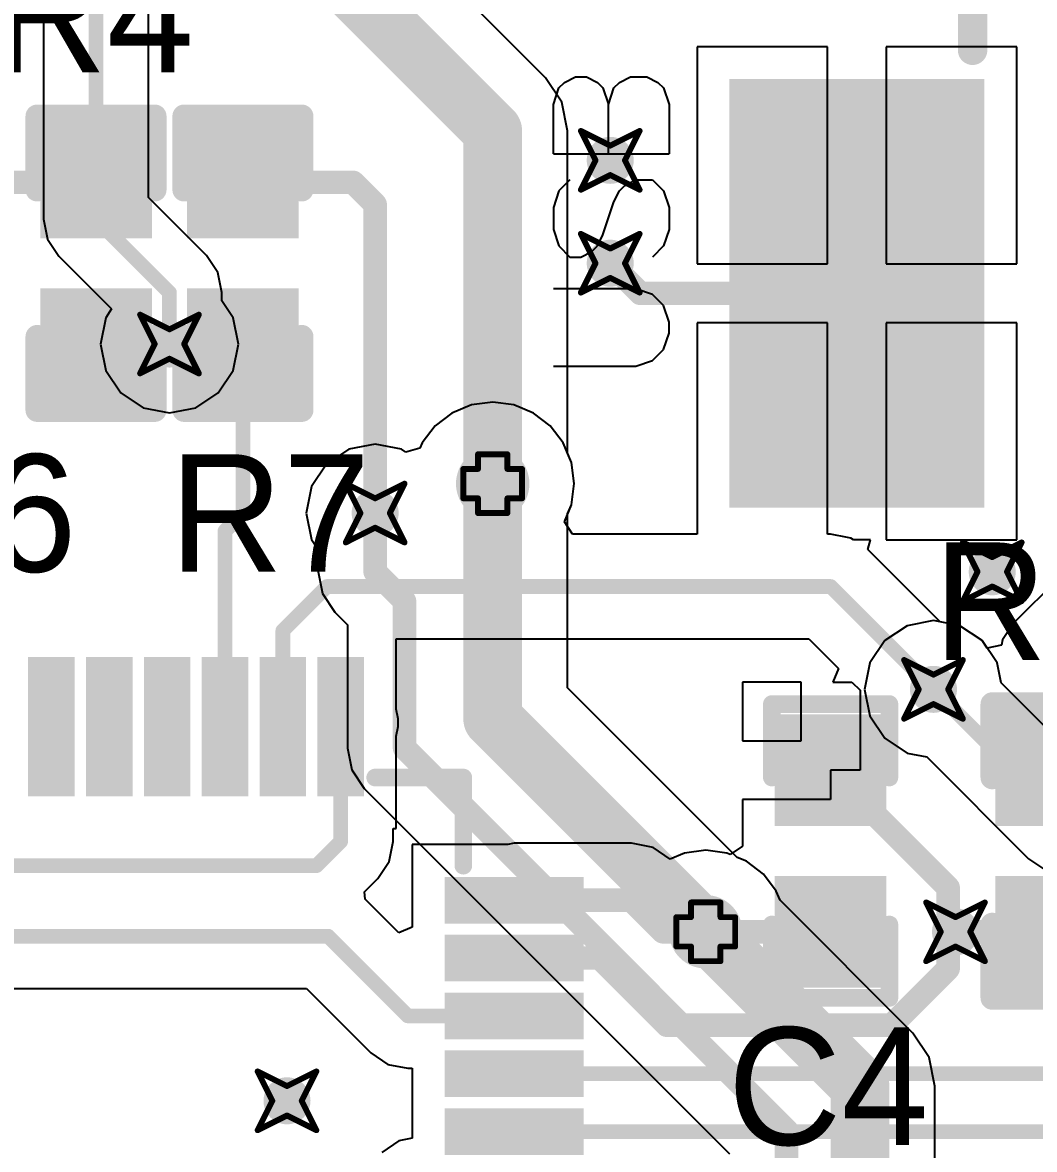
# Model space of a CAD drawing. Header units: millimetres. Extents: x 2.26 to 6.57, y 1.2 to 4.64.
# Drawn here: x 3.8583 to 4.2026, y 3.8766 to 4.26 of the extents above; entities that cross this region are included whole.
import ezdxf

# ---------------------------------------------------------------- set-up
doc = ezdxf.new("R2010")
doc.units = ezdxf.units.MM
doc.header["$MEASUREMENT"] = 0
for name, color, linetype in [('BottomLayer', 5, 'Continuous'), ('DrillDrawing', 1, 'Continuous'), ('MultiLayer', 9, 'Continuous'), ('TopLayer', 1, 'Continuous'), ('TopOverlay', 2, 'Continuous'), ('TopPaste', 8, 'Continuous'), ('TopSolder', 216, 'Continuous'), ('ViaHoleLayer', 16, 'Continuous')]:
    doc.layers.add(name, color=color, linetype=linetype)

# ---------------------------------------------------------------- blocks, each defined once
blk = doc.blocks.new('0603C_66')
at = {"layer": 'TopLayer'}
for points in [[(-0.0125, 0.015), (-0.0425, 0.015), (-0.0125, -0.015), (-0.0425, -0.015)], [(0.0425, 0.015), (0.0125, 0.015), (0.0425, -0.015), (0.0125, -0.015)]]:
    blk.add_solid(points, dxfattribs=at)
at = {"layer": 'TopOverlay', "const_width": 0.006}
for points in [[(-0.05, 0.02), (-0.025, 0.02)], [(-0.05, 0.02), (-0.05, -0.02)], [(0.025, 0.02), (0.05, 0.02)], [(0.05, 0.02), (0.05, -0.02)], [(-0.05, -0.02), (-0.025, -0.02)], [(0.025, -0.02), (0.05, -0.02)]]:
    blk.add_lwpolyline(points, dxfattribs=at)
at = {"layer": 'TopOverlay', "const_width": 0.003}
for points in [[(-0.0515, 0.02, 1), (-0.0485, 0.02, 1)], [(-0.0515, 0.02, 1), (-0.0485, 0.02, 1)], [(-0.0265, 0.02, 1), (-0.0235, 0.02, 1)], [(0.0235, 0.02, 1), (0.0265, 0.02, 1)], [(0.0485, 0.02, 1), (0.0515, 0.02, 1)], [(0.0485, 0.02, 1), (0.0515, 0.02, 1)], [(-0.0515, -0.02, 1), (-0.0485, -0.02, 1)], [(-0.0515, -0.02, 1), (-0.0485, -0.02, 1)], [(-0.0265, -0.02, 1), (-0.0235, -0.02, 1)], [(0.0235, -0.02, 1), (0.0265, -0.02, 1)], [(0.0485, -0.02, 1), (0.0515, -0.02, 1)], [(0.0485, -0.02, 1), (0.0515, -0.02, 1)]]:
    blk.add_lwpolyline(points, format="xyb", close=True, dxfattribs=at)
at = {"layer": 'TopPaste'}
for points in [[(-0.0125, 0.015), (-0.0425, 0.015), (-0.0125, -0.015), (-0.0425, -0.015)], [(0.0425, 0.015), (0.0125, 0.015), (0.0425, -0.015), (0.0125, -0.015)]]:
    blk.add_solid(points, dxfattribs=at)
at = {"layer": 'TopSolder'}
for points in [[(-0.0085, 0.019), (-0.0465, 0.019), (-0.0085, -0.019), (-0.0465, -0.019)], [(0.0465, 0.019), (0.0085, 0.019), (0.0465, -0.019), (0.0085, -0.019)]]:
    blk.add_solid(points, dxfattribs=at)
blk = doc.blocks.new('USB_MINI_B_SMD_90')
at = {"layer": 'TopLayer'}
blk.add_solid([(-0.15168, -0.17913), (-0.15168, -0.04134), (-0.23042, -0.17913), (-0.23042, -0.04134)], dxfattribs=at)
at = {"layer": 'TopOverlay', "const_width": 0.01}
blk.add_lwpolyline([(-0.15168, -0.02756), (-0.15168, 0)], dxfattribs=at)
at = {"layer": 'TopOverlay', "const_width": 0.005}
blk.add_lwpolyline([(-0.15418, -0.02756, 1), (-0.14918, -0.02756, 1)], format="xyb", close=True, dxfattribs=at)
at = {"layer": 'TopPaste'}
blk.add_solid([(-0.15168, -0.17913), (-0.15168, -0.04134), (-0.23042, -0.17913), (-0.23042, -0.04134)], dxfattribs=at)
at = {"layer": 'TopSolder'}
blk.add_solid([(-0.14768, -0.18313), (-0.14768, -0.03734), (-0.23442, -0.18313), (-0.23442, -0.03734)], dxfattribs=at)
blk = doc.blocks.new('0603R_99')
at = {"layer": 'TopLayer'}
for points in [[(-0.0125, 0.015), (-0.0425, 0.015), (-0.0125, -0.015), (-0.0425, -0.015)], [(0.0425, 0.015), (0.0125, 0.015), (0.0425, -0.015), (0.0125, -0.015)]]:
    blk.add_solid(points, dxfattribs=at)
at = {"layer": 'TopOverlay', "const_width": 0.008}
for points in [[(-0.05, 0.02), (-0.025, 0.02)], [(-0.05, 0.02), (-0.05, -0.02)], [(0.025, 0.02), (0.05, 0.02)], [(0.05, 0.02), (0.05, -0.02)], [(-0.05, -0.02), (-0.025, -0.02)], [(0.025, -0.02), (0.05, -0.02)]]:
    blk.add_lwpolyline(points, dxfattribs=at)
at = {"layer": 'TopOverlay', "const_width": 0.004}
for points in [[(-0.052, 0.02, 1), (-0.048, 0.02, 1)], [(-0.052, 0.02, 1), (-0.048, 0.02, 1)], [(-0.027, 0.02, 1), (-0.023, 0.02, 1)], [(0.023, 0.02, 1), (0.027, 0.02, 1)], [(0.048, 0.02, 1), (0.052, 0.02, 1)], [(0.048, 0.02, 1), (0.052, 0.02, 1)], [(-0.052, -0.02, 1), (-0.048, -0.02, 1)], [(-0.052, -0.02, 1), (-0.048, -0.02, 1)], [(-0.027, -0.02, 1), (-0.023, -0.02, 1)], [(0.023, -0.02, 1), (0.027, -0.02, 1)], [(0.048, -0.02, 1), (0.052, -0.02, 1)], [(0.048, -0.02, 1), (0.052, -0.02, 1)]]:
    blk.add_lwpolyline(points, format="xyb", close=True, dxfattribs=at)
at = {"layer": 'TopPaste'}
for points in [[(-0.0125, 0.015), (-0.0425, 0.015), (-0.0125, -0.015), (-0.0425, -0.015)], [(0.0425, 0.015), (0.0125, 0.015), (0.0425, -0.015), (0.0125, -0.015)]]:
    blk.add_solid(points, dxfattribs=at)
at = {"layer": 'TopSolder'}
for points in [[(-0.0085, 0.019), (-0.0465, 0.019), (-0.0085, -0.019), (-0.0465, -0.019)], [(0.0465, 0.019), (0.0085, 0.019), (0.0465, -0.019), (0.0085, -0.019)]]:
    blk.add_solid(points, dxfattribs=at)
blk = doc.blocks.new('0603R_100')
at = {"layer": 'TopLayer'}
for points in [[(-0.0125, 0.015), (-0.0425, 0.015), (-0.0125, -0.015), (-0.0425, -0.015)], [(0.0425, 0.015), (0.0125, 0.015), (0.0425, -0.015), (0.0125, -0.015)]]:
    blk.add_solid(points, dxfattribs=at)
at = {"layer": 'TopOverlay', "const_width": 0.008}
for points in [[(-0.025, 0.02), (-0.05, 0.02)], [(-0.05, -0.02), (-0.05, 0.02)], [(0.05, 0.02), (0.025, 0.02)], [(0.05, -0.02), (0.05, 0.02)], [(-0.025, -0.02), (-0.05, -0.02)], [(0.05, -0.02), (0.025, -0.02)]]:
    blk.add_lwpolyline(points, dxfattribs=at)
at = {"layer": 'TopOverlay', "const_width": 0.004}
for points in [[(-0.052, 0.02, 1), (-0.048, 0.02, 1)], [(-0.052, 0.02, 1), (-0.048, 0.02, 1)], [(-0.027, 0.02, 1), (-0.023, 0.02, 1)], [(0.023, 0.02, 1), (0.027, 0.02, 1)], [(0.048, 0.02, 1), (0.052, 0.02, 1)], [(0.048, 0.02, 1), (0.052, 0.02, 1)], [(-0.052, -0.02, 1), (-0.048, -0.02, 1)], [(-0.052, -0.02, 1), (-0.048, -0.02, 1)], [(-0.027, -0.02, 1), (-0.023, -0.02, 1)], [(0.023, -0.02, 1), (0.027, -0.02, 1)], [(0.048, -0.02, 1), (0.052, -0.02, 1)], [(0.048, -0.02, 1), (0.052, -0.02, 1)]]:
    blk.add_lwpolyline(points, format="xyb", close=True, dxfattribs=at)
at = {"layer": 'TopPaste'}
for points in [[(-0.0125, 0.015), (-0.0425, 0.015), (-0.0125, -0.015), (-0.0425, -0.015)], [(0.0425, 0.015), (0.0125, 0.015), (0.0425, -0.015), (0.0125, -0.015)]]:
    blk.add_solid(points, dxfattribs=at)
at = {"layer": 'TopSolder'}
for points in [[(-0.0085, 0.019), (-0.0465, 0.019), (-0.0085, -0.019), (-0.0465, -0.019)], [(0.0465, 0.019), (0.0085, 0.019), (0.0465, -0.019), (0.0085, -0.019)]]:
    blk.add_solid(points, dxfattribs=at)
blk = doc.blocks.new('QFP48_7X7_111')
at = {"layer": 'TopLayer'}
for points in [[(-0.1122, 0.14764), (-0.10433, 0.14764), (-0.1122, 0.18701), (-0.10433, 0.18701)], [(-0.09252, 0.14764), (-0.08465, 0.14764), (-0.09252, 0.18701), (-0.08465, 0.18701)], [(-0.07283, 0.14764), (-0.06496, 0.14764), (-0.07283, 0.18701), (-0.06496, 0.18701)], [(-0.05315, 0.14764), (-0.04528, 0.14764), (-0.05315, 0.18701), (-0.04528, 0.18701)], [(-0.03346, 0.14764), (-0.02559, 0.14764), (-0.03346, 0.18701), (-0.02559, 0.18701)], [(-0.14764, 0.10433), (-0.14764, 0.1122), (-0.18701, 0.10433), (-0.18701, 0.1122)], [(-0.14764, 0.08465), (-0.14764, 0.09252), (-0.18701, 0.08465), (-0.18701, 0.09252)], [(-0.14764, 0.06496), (-0.14764, 0.07283), (-0.18701, 0.06496), (-0.18701, 0.07283)], [(-0.14764, 0.04528), (-0.14764, 0.05315), (-0.18701, 0.04528), (-0.18701, 0.05315)], [(-0.14764, 0.02559), (-0.14764, 0.03346), (-0.18701, 0.02559), (-0.18701, 0.03346)], [(-0.14764, 0.00591), (-0.14764, 0.01378), (-0.18701, 0.00591), (-0.18701, 0.01378)]]:
    blk.add_solid(points, dxfattribs=at)
at = {"layer": 'TopOverlay', "const_width": 0.006}
for points in [[(-0.15, 0.12), (-0.15, 0.15)], [(-0.12, 0.15), (-0.15, 0.15)]]:
    blk.add_lwpolyline(points, dxfattribs=at)
at = {"layer": 'TopOverlay', "const_width": 0.003}
for points in [[(-0.1515, 0.15, 1), (-0.1485, 0.15, 1)], [(-0.1515, 0.15, 1), (-0.1485, 0.15, 1)], [(-0.1215, 0.15, 1), (-0.1185, 0.15, 1)], [(-0.1515, 0.12, 1), (-0.1485, 0.12, 1)]]:
    blk.add_lwpolyline(points, format="xyb", close=True, dxfattribs=at)
at = {"layer": 'TopPaste'}
for points in [[(-0.1122, 0.14764), (-0.10433, 0.14764), (-0.1122, 0.18701), (-0.10433, 0.18701)], [(-0.09252, 0.14764), (-0.08465, 0.14764), (-0.09252, 0.18701), (-0.08465, 0.18701)], [(-0.07283, 0.14764), (-0.06496, 0.14764), (-0.07283, 0.18701), (-0.06496, 0.18701)], [(-0.05315, 0.14764), (-0.04528, 0.14764), (-0.05315, 0.18701), (-0.04528, 0.18701)], [(-0.03346, 0.14764), (-0.02559, 0.14764), (-0.03346, 0.18701), (-0.02559, 0.18701)], [(-0.14764, 0.10433), (-0.14764, 0.1122), (-0.18701, 0.10433), (-0.18701, 0.1122)], [(-0.14764, 0.08465), (-0.14764, 0.09252), (-0.18701, 0.08465), (-0.18701, 0.09252)], [(-0.14764, 0.06496), (-0.14764, 0.07283), (-0.18701, 0.06496), (-0.18701, 0.07283)], [(-0.14764, 0.04528), (-0.14764, 0.05315), (-0.18701, 0.04528), (-0.18701, 0.05315)], [(-0.14764, 0.02559), (-0.14764, 0.03346), (-0.18701, 0.02559), (-0.18701, 0.03346)], [(-0.14764, 0.00591), (-0.14764, 0.01378), (-0.18701, 0.00591), (-0.18701, 0.01378)]]:
    blk.add_solid(points, dxfattribs=at)
at = {"layer": 'TopSolder'}
for points in [[(-0.1162, 0.14364), (-0.10033, 0.14364), (-0.1162, 0.19101), (-0.10033, 0.19101)], [(-0.09652, 0.14364), (-0.08065, 0.14364), (-0.09652, 0.19101), (-0.08065, 0.19101)], [(-0.07683, 0.14364), (-0.06096, 0.14364), (-0.07683, 0.19101), (-0.06096, 0.19101)], [(-0.05715, 0.14364), (-0.04128, 0.14364), (-0.05715, 0.19101), (-0.04128, 0.19101)], [(-0.03746, 0.14364), (-0.02159, 0.14364), (-0.03746, 0.19101), (-0.02159, 0.19101)], [(-0.14364, 0.10033), (-0.14364, 0.1162), (-0.19101, 0.10033), (-0.19101, 0.1162)], [(-0.14364, 0.08065), (-0.14364, 0.09652), (-0.19101, 0.08065), (-0.19101, 0.09652)], [(-0.14364, 0.06096), (-0.14364, 0.07683), (-0.19101, 0.06096), (-0.19101, 0.07683)], [(-0.14364, 0.04128), (-0.14364, 0.05715), (-0.19101, 0.04128), (-0.19101, 0.05715)], [(-0.14364, 0.02159), (-0.14364, 0.03746), (-0.19101, 0.02159), (-0.19101, 0.03746)], [(-0.14364, 0.00191), (-0.14364, 0.01778), (-0.19101, 0.00191), (-0.19101, 0.01778)]]:
    blk.add_solid(points, dxfattribs=at)
blk = doc.blocks.new('0603R_139')
at = {"layer": 'TopLayer'}
for points in [[(-0.0125, 0.015), (-0.0425, 0.015), (-0.0125, -0.015), (-0.0425, -0.015)], [(0.0425, 0.015), (0.0125, 0.015), (0.0425, -0.015), (0.0125, -0.015)]]:
    blk.add_solid(points, dxfattribs=at)
at = {"layer": 'TopOverlay', "const_width": 0.008}
for points in [[(-0.05, 0.02), (-0.025, 0.02)], [(-0.05, 0.02), (-0.05, -0.02)], [(0.025, 0.02), (0.05, 0.02)], [(0.05, 0.02), (0.05, -0.02)], [(-0.05, -0.02), (-0.025, -0.02)], [(0.025, -0.02), (0.05, -0.02)]]:
    blk.add_lwpolyline(points, dxfattribs=at)
at = {"layer": 'TopOverlay', "const_width": 0.004}
for points in [[(-0.052, 0.02, 1), (-0.048, 0.02, 1)], [(-0.052, 0.02, 1), (-0.048, 0.02, 1)], [(-0.027, 0.02, 1), (-0.023, 0.02, 1)], [(0.023, 0.02, 1), (0.027, 0.02, 1)], [(0.048, 0.02, 1), (0.052, 0.02, 1)], [(0.048, 0.02, 1), (0.052, 0.02, 1)], [(-0.052, -0.02, 1), (-0.048, -0.02, 1)], [(-0.052, -0.02, 1), (-0.048, -0.02, 1)], [(-0.027, -0.02, 1), (-0.023, -0.02, 1)], [(0.023, -0.02, 1), (0.027, -0.02, 1)], [(0.048, -0.02, 1), (0.052, -0.02, 1)], [(0.048, -0.02, 1), (0.052, -0.02, 1)]]:
    blk.add_lwpolyline(points, format="xyb", close=True, dxfattribs=at)
at = {"layer": 'TopPaste'}
for points in [[(-0.0125, 0.015), (-0.0425, 0.015), (-0.0125, -0.015), (-0.0425, -0.015)], [(0.0425, 0.015), (0.0125, 0.015), (0.0425, -0.015), (0.0125, -0.015)]]:
    blk.add_solid(points, dxfattribs=at)
at = {"layer": 'TopSolder'}
for points in [[(-0.0085, 0.019), (-0.0465, 0.019), (-0.0085, -0.019), (-0.0465, -0.019)], [(0.0465, 0.019), (0.0085, 0.019), (0.0465, -0.019), (0.0085, -0.019)]]:
    blk.add_solid(points, dxfattribs=at)

msp = doc.modelspace()

# ---------------------------------------------------------------- linework, layer by layer
at = {"layer": 'BottomLayer'}
for p, q in [((3.86542, 4.31183), (3.86542, 4.19315)), ((3.90111, 4.20054), (3.90111, 4.31183)), ((3.92088, 4.18077), (3.90111, 4.20054)), ((3.86542, 4.19315), (3.86678, 4.18632)), ((3.86678, 4.18632), (3.87065, 4.18053)), ((3.87065, 4.18053), (3.88859, 4.1626)), ((3.92475, 4.17498), (3.92088, 4.18077)), ((3.92088, 4.18077), (3.92088, 4.18077)), ((3.92611, 4.16815), (3.92475, 4.17498)), ((3.92611, 4.16534), (3.92611, 4.16815)), ((3.92993, 4.15962), (3.92611, 4.16534)), ((3.88859, 4.1626), (3.8866, 4.15962)), ((3.8866, 4.15962), (3.88482, 4.15065)), ((3.93172, 4.15065), (3.92993, 4.15962)), ((3.88482, 4.15065), (3.8866, 4.14168)), ((3.92993, 4.14168), (3.93172, 4.15065)), ((3.8866, 4.14168), (3.89169, 4.13407)), ((3.92485, 4.13407), (3.92993, 4.14168)), ((3.89169, 4.13407), (3.89929, 4.12898)), ((3.91724, 4.12898), (3.92485, 4.13407)), ((4.01109, 4.12994), (4.0044, 4.12717)), ((4.01827, 4.13089), (4.01109, 4.12994)), ((4.02545, 4.12994), (4.01827, 4.13089)), ((4.03214, 4.12717), (4.02545, 4.12994)), ((3.89929, 4.12898), (3.90827, 4.1272)), ((3.90827, 4.1272), (3.91724, 4.12898)), ((4.0044, 4.12717), (3.99865, 4.12276)), ((4.03788, 4.12276), (4.03214, 4.12717)), ((3.99865, 4.12276), (3.99425, 4.11702)), ((4.04229, 4.11702), (4.03788, 4.12276)), ((3.96929, 4.11482), (3.96169, 4.10973)), ((3.97827, 4.1166), (3.96929, 4.11482)), ((3.98724, 4.11482), (3.97827, 4.1166)), ((3.98874, 4.11382), (3.98724, 4.11482)), ((3.99352, 4.11527), (3.98874, 4.11382)), ((3.99425, 4.11702), (3.99352, 4.11527)), ((4.04506, 4.11033), (4.04229, 4.11702)), ((3.96169, 4.10973), (3.9566, 4.10212)), ((4.04601, 4.10315), (4.04506, 4.11033)), ((4.04506, 4.09597), (4.04601, 4.10315)), ((3.9566, 4.10212), (3.95482, 4.09315)), ((4.04376, 4.09283), (4.04506, 4.09597)), ((3.95482, 4.09315), (3.9566, 4.08418)), ((4.04376, 4.03371), (4.04376, 4.09283)), ((3.9566, 4.08418), (3.9589, 4.08074)), ((3.9589, 4.08074), (3.9589, 4.07315)), ((3.9589, 4.07315), (3.96037, 4.06574)), ((3.96037, 4.06574), (3.96457, 4.05945)), ((3.96457, 4.05945), (3.9689, 4.05513)), ((3.9689, 4.05513), (3.9689, 4.01315)), ((4.15929, 4.05482), (4.15169, 4.04973)), ((4.16827, 4.0566), (4.15929, 4.05482)), ((4.17724, 4.05482), (4.16827, 4.0566)), ((4.18485, 4.04973), (4.17724, 4.05482)), ((4.15169, 4.04973), (4.1466, 4.04212)), ((4.18993, 4.04212), (4.18485, 4.04973)), ((4.1466, 4.04212), (4.14482, 4.03315)), ((4.19128, 4.03538), (4.18993, 4.04212)), ((4.22066, 4.00599), (4.19128, 4.03538)), ((4.10149, 3.97597), (4.04376, 4.03371)), ((4.14482, 4.03315), (4.1466, 4.02418)), ((4.1466, 4.02418), (4.15169, 4.01657)), ((4.15169, 4.01657), (4.15929, 4.01148)), ((3.9689, 4.01315), (3.9689, 4.01315)), ((3.9689, 4.01315), (3.9689, 4.01315)), ((3.9689, 4.01315), (3.97037, 4.00574)), ((4.15929, 4.01148), (4.16604, 4.01014)), ((4.16604, 4.01014), (4.20065, 3.97553)), ((3.97037, 4.00574), (3.97457, 3.99945)), ((3.97457, 3.99945), (4.0989, 3.87513)), ((4.10464, 3.97467), (4.10149, 3.97597)), ((4.11038, 3.97026), (4.10464, 3.97467)), ((4.20065, 3.97553), (4.20644, 3.97166)), ((4.11479, 3.96452), (4.11038, 3.97026)), ((4.11609, 3.96137), (4.11479, 3.96452)), ((4.16129, 3.91617), (4.11609, 3.96137)), ((4.16682, 3.9079), (4.16129, 3.91617)), ((4.16876, 3.89815), (4.16682, 3.9079)), ((4.16876, 3.83371), (4.16876, 3.89815))]:
    msp.add_line(p, q, dxfattribs=at)
for points, const_width in [([(3.88327, 4.19315), (3.88327, 4.35315)], 0.005), ([(3.88327, 4.19315), (3.90827, 4.16815)], 0.005), ([(3.90827, 4.15065), (3.90827, 4.16815)], 0.005), ([(4.01827, 4.02315), (4.01827, 4.10315)], 0.02), ([(3.97827, 4.07315), (3.97827, 4.09315)], 0.008), ([(3.97827, 4.07315), (3.98827, 4.06315)], 0.008), ([(3.98827, 4.01315), (3.98827, 4.06315)], 0.008), ([(4.16827, 4.03315), (4.21327, 3.98815)], 0.005), ([(4.01827, 4.02315), (4.09077, 3.95065)], 0.02), ([(3.98827, 4.01315), (4.11827, 3.88315)], 0.008), ([(4.09077, 3.95065), (4.14327, 3.89815)], 0.02), ([(4.14327, 3.82315), (4.14327, 3.89815)], 0.02), ([(4.11827, 3.66315), (4.11827, 3.88315)], 0.008)]:
    msp.add_lwpolyline(points, dxfattribs=dict(at, const_width=const_width))
for points, const_width in [([(4.05427, 4.21315, 1), (4.06227, 4.21315, 1)], 0.008), ([(3.88202, 4.19315, 1), (3.88452, 4.19315, 1)], 0.0025), ([(3.88202, 4.19315, 1), (3.88452, 4.19315, 1)], 0.0025), ([(4.05427, 4.17815, 1), (4.06227, 4.17815, 1)], 0.008), ([(3.90702, 4.16815, 1), (3.90952, 4.16815, 1)], 0.0025), ([(3.90702, 4.16815, 1), (3.90952, 4.16815, 1)], 0.0025), ([(3.90427, 4.15065, 1), (3.91227, 4.15065, 1)], 0.008), ([(3.90702, 4.15065, 1), (3.90952, 4.15065, 1)], 0.0025), ([(4.01202, 4.10315, 1), (4.02452, 4.10315, 1)], 0.0125), ([(4.01327, 4.10315, 1), (4.02327, 4.10315, 1)], 0.01), ([(3.97427, 4.09315, 1), (3.98227, 4.09315, 1)], 0.008), ([(3.97627, 4.09315, 1), (3.98027, 4.09315, 1)], 0.004), ([(4.18427, 4.07315, 1), (4.19227, 4.07315, 1)], 0.008), ([(3.97627, 4.07315, 1), (3.98027, 4.07315, 1)], 0.004), ([(3.97627, 4.07315, 1), (3.98027, 4.07315, 1)], 0.004), ([(3.98627, 4.06315, 1), (3.99027, 4.06315, 1)], 0.004), ([(3.98627, 4.06315, 1), (3.99027, 4.06315, 1)], 0.004), ([(4.16427, 4.03315, 1), (4.17227, 4.03315, 1)], 0.008), ([(4.16702, 4.03315, 1), (4.16952, 4.03315, 1)], 0.0025), ([(4.01327, 4.02315, 1), (4.02327, 4.02315, 1)], 0.01), ([(4.01327, 4.02315, 1), (4.02327, 4.02315, 1)], 0.01), ([(3.98627, 4.01315, 1), (3.99027, 4.01315, 1)], 0.004), ([(3.98627, 4.01315, 1), (3.99027, 4.01315, 1)], 0.004), ([(4.08452, 3.95065, 1), (4.09702, 3.95065, 1)], 0.0125), ([(4.08577, 3.95065, 1), (4.09577, 3.95065, 1)], 0.01), ([(4.08577, 3.95065, 1), (4.09577, 3.95065, 1)], 0.01), ([(4.17177, 3.95065, 1), (4.17977, 3.95065, 1)], 0.008), ([(4.13827, 3.89815, 1), (4.14827, 3.89815, 1)], 0.01), ([(4.13827, 3.89815, 1), (4.14827, 3.89815, 1)], 0.01), ([(3.94427, 3.89315, 1), (3.95227, 3.89315, 1)], 0.008), ([(4.11627, 3.88315, 1), (4.12027, 3.88315, 1)], 0.004), ([(4.11627, 3.88315, 1), (4.12027, 3.88315, 1)], 0.004)]:
    msp.add_lwpolyline(points, format="xyb", close=True, dxfattribs=dict(at, const_width=const_width))
at = {"layer": 'DrillDrawing', "const_width": 0.002}
for points in [[(4.04827, 4.22315), (4.05827, 4.21815)], [(4.04827, 4.22315), (4.05327, 4.21315)], [(4.05827, 4.21815), (4.06827, 4.22315)], [(4.06327, 4.21315), (4.06827, 4.22315)], [(4.04827, 4.20315), (4.05327, 4.21315)], [(4.06327, 4.21315), (4.06827, 4.20315)], [(4.04827, 4.20315), (4.05827, 4.20815)], [(4.05827, 4.20815), (4.06827, 4.20315)], [(4.04827, 4.18815), (4.05827, 4.18315)], [(4.04827, 4.18815), (4.05327, 4.17815)], [(4.05827, 4.18315), (4.06827, 4.18815)], [(4.06327, 4.17815), (4.06827, 4.18815)], [(4.04827, 4.16815), (4.05327, 4.17815)], [(4.06327, 4.17815), (4.06827, 4.16815)], [(4.04827, 4.16815), (4.05827, 4.17315)], [(4.05827, 4.17315), (4.06827, 4.16815)], [(3.89827, 4.16065), (3.90827, 4.15565)], [(3.89827, 4.16065), (3.90327, 4.15065)], [(3.90827, 4.15565), (3.91827, 4.16065)], [(3.91327, 4.15065), (3.91827, 4.16065)], [(3.89827, 4.14065), (3.90327, 4.15065)], [(3.91327, 4.15065), (3.91827, 4.14065)], [(3.89827, 4.14065), (3.90827, 4.14565)], [(3.90827, 4.14565), (3.91827, 4.14065)], [(4.01327, 4.10815), (4.01327, 4.11315)], [(4.01327, 4.11315), (4.02327, 4.11315)], [(4.02327, 4.10815), (4.02327, 4.11315)], [(4.00827, 4.09815), (4.00827, 4.10815)], [(4.00827, 4.10815), (4.01327, 4.10815)], [(4.02327, 4.10815), (4.02827, 4.10815)], [(4.02827, 4.09815), (4.02827, 4.10815)], [(3.96827, 4.10315), (3.97827, 4.09815)], [(3.96827, 4.10315), (3.97327, 4.09315)], [(3.97827, 4.09815), (3.98827, 4.10315)], [(3.98327, 4.09315), (3.98827, 4.10315)], [(4.00827, 4.09815), (4.01327, 4.09815)], [(4.01327, 4.09315), (4.01327, 4.09815)], [(4.02327, 4.09815), (4.02827, 4.09815)], [(4.02327, 4.09315), (4.02327, 4.09815)], [(3.96827, 4.08315), (3.97327, 4.09315)], [(3.98327, 4.09315), (3.98827, 4.08315)], [(4.01327, 4.09315), (4.02327, 4.09315)], [(3.96827, 4.08315), (3.97827, 4.08815)], [(3.97827, 4.08815), (3.98827, 4.08315)], [(4.17827, 4.08315), (4.18827, 4.07815)], [(4.17827, 4.08315), (4.18327, 4.07315)], [(4.18827, 4.07815), (4.19827, 4.08315)], [(4.19327, 4.07315), (4.19827, 4.08315)], [(4.17827, 4.06315), (4.18327, 4.07315)], [(4.19327, 4.07315), (4.19827, 4.06315)], [(4.17827, 4.06315), (4.18827, 4.06815)], [(4.18827, 4.06815), (4.19827, 4.06315)], [(4.15827, 4.04315), (4.16827, 4.03815)], [(4.15827, 4.04315), (4.16327, 4.03315)], [(4.16827, 4.03815), (4.17827, 4.04315)], [(4.17327, 4.03315), (4.17827, 4.04315)], [(4.15827, 4.02315), (4.16327, 4.03315)], [(4.17327, 4.03315), (4.17827, 4.02315)], [(4.15827, 4.02315), (4.16827, 4.02815)], [(4.16827, 4.02815), (4.17827, 4.02315)], [(4.08577, 3.95565), (4.08577, 3.96065)], [(4.08577, 3.96065), (4.09577, 3.96065)], [(4.09577, 3.95565), (4.09577, 3.96065)], [(4.16577, 3.96065), (4.17577, 3.95565)], [(4.16577, 3.96065), (4.17077, 3.95065)], [(4.17577, 3.95565), (4.18577, 3.96065)], [(4.18077, 3.95065), (4.18577, 3.96065)], [(4.08077, 3.94565), (4.08077, 3.95565)], [(4.08077, 3.95565), (4.08577, 3.95565)], [(4.09577, 3.95565), (4.10077, 3.95565)], [(4.10077, 3.94565), (4.10077, 3.95565)], [(4.16577, 3.94065), (4.17077, 3.95065)], [(4.18077, 3.95065), (4.18577, 3.94065)], [(4.08077, 3.94565), (4.08577, 3.94565)], [(4.08577, 3.94065), (4.08577, 3.94565)], [(4.09577, 3.94565), (4.10077, 3.94565)], [(4.09577, 3.94065), (4.09577, 3.94565)], [(4.16577, 3.94065), (4.17577, 3.94565)], [(4.17577, 3.94565), (4.18577, 3.94065)], [(4.08577, 3.94065), (4.09577, 3.94065)], [(3.93827, 3.90315), (3.94827, 3.89815)], [(3.93827, 3.90315), (3.94327, 3.89315)], [(3.94827, 3.89815), (3.95827, 3.90315)], [(3.95327, 3.89315), (3.95827, 3.90315)], [(3.93827, 3.88315), (3.94327, 3.89315)], [(3.95327, 3.89315), (3.95827, 3.88315)], [(3.93827, 3.88315), (3.94827, 3.88815)], [(3.94827, 3.88815), (3.95827, 3.88315)]]:
    msp.add_lwpolyline(points, dxfattribs=at)
at = {"layer": 'DrillDrawing', "const_width": 0.001}
for points in [[(4.04777, 4.22315, 1), (4.04877, 4.22315, 1)], [(4.04777, 4.22315, 1), (4.04877, 4.22315, 1)], [(4.06777, 4.22315, 1), (4.06877, 4.22315, 1)], [(4.06777, 4.22315, 1), (4.06877, 4.22315, 1)], [(4.05777, 4.21815, 1), (4.05877, 4.21815, 1)], [(4.05777, 4.21815, 1), (4.05877, 4.21815, 1)], [(4.05277, 4.21315, 1), (4.05377, 4.21315, 1)], [(4.05277, 4.21315, 1), (4.05377, 4.21315, 1)], [(4.06277, 4.21315, 1), (4.06377, 4.21315, 1)], [(4.06277, 4.21315, 1), (4.06377, 4.21315, 1)], [(4.05777, 4.20815, 1), (4.05877, 4.20815, 1)], [(4.05777, 4.20815, 1), (4.05877, 4.20815, 1)], [(4.04777, 4.20315, 1), (4.04877, 4.20315, 1)], [(4.04777, 4.20315, 1), (4.04877, 4.20315, 1)], [(4.06777, 4.20315, 1), (4.06877, 4.20315, 1)], [(4.06777, 4.20315, 1), (4.06877, 4.20315, 1)], [(4.04777, 4.18815, 1), (4.04877, 4.18815, 1)], [(4.04777, 4.18815, 1), (4.04877, 4.18815, 1)], [(4.06777, 4.18815, 1), (4.06877, 4.18815, 1)], [(4.06777, 4.18815, 1), (4.06877, 4.18815, 1)], [(4.05777, 4.18315, 1), (4.05877, 4.18315, 1)], [(4.05777, 4.18315, 1), (4.05877, 4.18315, 1)], [(4.05277, 4.17815, 1), (4.05377, 4.17815, 1)], [(4.05277, 4.17815, 1), (4.05377, 4.17815, 1)], [(4.06277, 4.17815, 1), (4.06377, 4.17815, 1)], [(4.06277, 4.17815, 1), (4.06377, 4.17815, 1)], [(4.05777, 4.17315, 1), (4.05877, 4.17315, 1)], [(4.05777, 4.17315, 1), (4.05877, 4.17315, 1)], [(4.04777, 4.16815, 1), (4.04877, 4.16815, 1)], [(4.04777, 4.16815, 1), (4.04877, 4.16815, 1)], [(4.06777, 4.16815, 1), (4.06877, 4.16815, 1)], [(4.06777, 4.16815, 1), (4.06877, 4.16815, 1)], [(3.89777, 4.16065, 1), (3.89877, 4.16065, 1)], [(3.89777, 4.16065, 1), (3.89877, 4.16065, 1)], [(3.91777, 4.16065, 1), (3.91877, 4.16065, 1)], [(3.91777, 4.16065, 1), (3.91877, 4.16065, 1)], [(3.90777, 4.15565, 1), (3.90877, 4.15565, 1)], [(3.90777, 4.15565, 1), (3.90877, 4.15565, 1)], [(3.90277, 4.15065, 1), (3.90377, 4.15065, 1)], [(3.90277, 4.15065, 1), (3.90377, 4.15065, 1)], [(3.91277, 4.15065, 1), (3.91377, 4.15065, 1)], [(3.91277, 4.15065, 1), (3.91377, 4.15065, 1)], [(3.90777, 4.14565, 1), (3.90877, 4.14565, 1)], [(3.90777, 4.14565, 1), (3.90877, 4.14565, 1)], [(3.89777, 4.14065, 1), (3.89877, 4.14065, 1)], [(3.89777, 4.14065, 1), (3.89877, 4.14065, 1)], [(3.91777, 4.14065, 1), (3.91877, 4.14065, 1)], [(3.91777, 4.14065, 1), (3.91877, 4.14065, 1)], [(4.01277, 4.11315, 1), (4.01377, 4.11315, 1)], [(4.01277, 4.11315, 1), (4.01377, 4.11315, 1)], [(4.02277, 4.11315, 1), (4.02377, 4.11315, 1)], [(4.02277, 4.11315, 1), (4.02377, 4.11315, 1)], [(4.00777, 4.10815, 1), (4.00877, 4.10815, 1)], [(4.00777, 4.10815, 1), (4.00877, 4.10815, 1)], [(4.01277, 4.10815, 1), (4.01377, 4.10815, 1)], [(4.01277, 4.10815, 1), (4.01377, 4.10815, 1)], [(4.02277, 4.10815, 1), (4.02377, 4.10815, 1)], [(4.02277, 4.10815, 1), (4.02377, 4.10815, 1)], [(4.02777, 4.10815, 1), (4.02877, 4.10815, 1)], [(4.02777, 4.10815, 1), (4.02877, 4.10815, 1)], [(3.96777, 4.10315, 1), (3.96877, 4.10315, 1)], [(3.96777, 4.10315, 1), (3.96877, 4.10315, 1)], [(3.98777, 4.10315, 1), (3.98877, 4.10315, 1)], [(3.98777, 4.10315, 1), (3.98877, 4.10315, 1)], [(3.97777, 4.09815, 1), (3.97877, 4.09815, 1)], [(3.97777, 4.09815, 1), (3.97877, 4.09815, 1)], [(4.00777, 4.09815, 1), (4.00877, 4.09815, 1)], [(4.00777, 4.09815, 1), (4.00877, 4.09815, 1)], [(4.01277, 4.09815, 1), (4.01377, 4.09815, 1)], [(4.01277, 4.09815, 1), (4.01377, 4.09815, 1)], [(4.02277, 4.09815, 1), (4.02377, 4.09815, 1)], [(4.02277, 4.09815, 1), (4.02377, 4.09815, 1)], [(4.02777, 4.09815, 1), (4.02877, 4.09815, 1)], [(4.02777, 4.09815, 1), (4.02877, 4.09815, 1)], [(3.97277, 4.09315, 1), (3.97377, 4.09315, 1)], [(3.97277, 4.09315, 1), (3.97377, 4.09315, 1)], [(3.98277, 4.09315, 1), (3.98377, 4.09315, 1)], [(3.98277, 4.09315, 1), (3.98377, 4.09315, 1)], [(4.01277, 4.09315, 1), (4.01377, 4.09315, 1)], [(4.01277, 4.09315, 1), (4.01377, 4.09315, 1)], [(4.02277, 4.09315, 1), (4.02377, 4.09315, 1)], [(4.02277, 4.09315, 1), (4.02377, 4.09315, 1)], [(3.97777, 4.08815, 1), (3.97877, 4.08815, 1)], [(3.97777, 4.08815, 1), (3.97877, 4.08815, 1)], [(3.96777, 4.08315, 1), (3.96877, 4.08315, 1)], [(3.96777, 4.08315, 1), (3.96877, 4.08315, 1)], [(3.98777, 4.08315, 1), (3.98877, 4.08315, 1)], [(3.98777, 4.08315, 1), (3.98877, 4.08315, 1)], [(4.17777, 4.08315, 1), (4.17877, 4.08315, 1)], [(4.17777, 4.08315, 1), (4.17877, 4.08315, 1)], [(4.19777, 4.08315, 1), (4.19877, 4.08315, 1)], [(4.19777, 4.08315, 1), (4.19877, 4.08315, 1)], [(4.18777, 4.07815, 1), (4.18877, 4.07815, 1)], [(4.18777, 4.07815, 1), (4.18877, 4.07815, 1)], [(4.18277, 4.07315, 1), (4.18377, 4.07315, 1)], [(4.18277, 4.07315, 1), (4.18377, 4.07315, 1)], [(4.19277, 4.07315, 1), (4.19377, 4.07315, 1)], [(4.19277, 4.07315, 1), (4.19377, 4.07315, 1)], [(4.18777, 4.06815, 1), (4.18877, 4.06815, 1)], [(4.18777, 4.06815, 1), (4.18877, 4.06815, 1)], [(4.17777, 4.06315, 1), (4.17877, 4.06315, 1)], [(4.17777, 4.06315, 1), (4.17877, 4.06315, 1)], [(4.19777, 4.06315, 1), (4.19877, 4.06315, 1)], [(4.19777, 4.06315, 1), (4.19877, 4.06315, 1)], [(4.15777, 4.04315, 1), (4.15877, 4.04315, 1)], [(4.15777, 4.04315, 1), (4.15877, 4.04315, 1)], [(4.17777, 4.04315, 1), (4.17877, 4.04315, 1)], [(4.17777, 4.04315, 1), (4.17877, 4.04315, 1)], [(4.16777, 4.03815, 1), (4.16877, 4.03815, 1)], [(4.16777, 4.03815, 1), (4.16877, 4.03815, 1)], [(4.16277, 4.03315, 1), (4.16377, 4.03315, 1)], [(4.16277, 4.03315, 1), (4.16377, 4.03315, 1)], [(4.17277, 4.03315, 1), (4.17377, 4.03315, 1)], [(4.17277, 4.03315, 1), (4.17377, 4.03315, 1)], [(4.16777, 4.02815, 1), (4.16877, 4.02815, 1)], [(4.16777, 4.02815, 1), (4.16877, 4.02815, 1)], [(4.15777, 4.02315, 1), (4.15877, 4.02315, 1)], [(4.15777, 4.02315, 1), (4.15877, 4.02315, 1)], [(4.17777, 4.02315, 1), (4.17877, 4.02315, 1)], [(4.17777, 4.02315, 1), (4.17877, 4.02315, 1)], [(4.08527, 3.96065, 1), (4.08627, 3.96065, 1)], [(4.08527, 3.96065, 1), (4.08627, 3.96065, 1)], [(4.09527, 3.96065, 1), (4.09627, 3.96065, 1)], [(4.09527, 3.96065, 1), (4.09627, 3.96065, 1)], [(4.16527, 3.96065, 1), (4.16627, 3.96065, 1)], [(4.16527, 3.96065, 1), (4.16627, 3.96065, 1)], [(4.18527, 3.96065, 1), (4.18627, 3.96065, 1)], [(4.18527, 3.96065, 1), (4.18627, 3.96065, 1)], [(4.08027, 3.95565, 1), (4.08127, 3.95565, 1)], [(4.08027, 3.95565, 1), (4.08127, 3.95565, 1)], [(4.08527, 3.95565, 1), (4.08627, 3.95565, 1)], [(4.08527, 3.95565, 1), (4.08627, 3.95565, 1)], [(4.09527, 3.95565, 1), (4.09627, 3.95565, 1)], [(4.09527, 3.95565, 1), (4.09627, 3.95565, 1)], [(4.10027, 3.95565, 1), (4.10127, 3.95565, 1)], [(4.10027, 3.95565, 1), (4.10127, 3.95565, 1)], [(4.17527, 3.95565, 1), (4.17627, 3.95565, 1)], [(4.17527, 3.95565, 1), (4.17627, 3.95565, 1)], [(4.17027, 3.95065, 1), (4.17127, 3.95065, 1)], [(4.17027, 3.95065, 1), (4.17127, 3.95065, 1)], [(4.18027, 3.95065, 1), (4.18127, 3.95065, 1)], [(4.18027, 3.95065, 1), (4.18127, 3.95065, 1)], [(4.08027, 3.94565, 1), (4.08127, 3.94565, 1)], [(4.08027, 3.94565, 1), (4.08127, 3.94565, 1)], [(4.08527, 3.94565, 1), (4.08627, 3.94565, 1)], [(4.08527, 3.94565, 1), (4.08627, 3.94565, 1)], [(4.09527, 3.94565, 1), (4.09627, 3.94565, 1)], [(4.09527, 3.94565, 1), (4.09627, 3.94565, 1)], [(4.10027, 3.94565, 1), (4.10127, 3.94565, 1)], [(4.10027, 3.94565, 1), (4.10127, 3.94565, 1)], [(4.17527, 3.94565, 1), (4.17627, 3.94565, 1)], [(4.17527, 3.94565, 1), (4.17627, 3.94565, 1)], [(4.08527, 3.94065, 1), (4.08627, 3.94065, 1)], [(4.08527, 3.94065, 1), (4.08627, 3.94065, 1)], [(4.09527, 3.94065, 1), (4.09627, 3.94065, 1)], [(4.09527, 3.94065, 1), (4.09627, 3.94065, 1)], [(4.16527, 3.94065, 1), (4.16627, 3.94065, 1)], [(4.16527, 3.94065, 1), (4.16627, 3.94065, 1)], [(4.18527, 3.94065, 1), (4.18627, 3.94065, 1)], [(4.18527, 3.94065, 1), (4.18627, 3.94065, 1)], [(3.93777, 3.90315, 1), (3.93877, 3.90315, 1)], [(3.93777, 3.90315, 1), (3.93877, 3.90315, 1)], [(3.95777, 3.90315, 1), (3.95877, 3.90315, 1)], [(3.95777, 3.90315, 1), (3.95877, 3.90315, 1)], [(3.94777, 3.89815, 1), (3.94877, 3.89815, 1)], [(3.94777, 3.89815, 1), (3.94877, 3.89815, 1)], [(3.94277, 3.89315, 1), (3.94377, 3.89315, 1)], [(3.94277, 3.89315, 1), (3.94377, 3.89315, 1)], [(3.95277, 3.89315, 1), (3.95377, 3.89315, 1)], [(3.95277, 3.89315, 1), (3.95377, 3.89315, 1)], [(3.94777, 3.88815, 1), (3.94877, 3.88815, 1)], [(3.94777, 3.88815, 1), (3.94877, 3.88815, 1)], [(3.93777, 3.88315, 1), (3.93877, 3.88315, 1)], [(3.93777, 3.88315, 1), (3.93877, 3.88315, 1)], [(3.95777, 3.88315, 1), (3.95877, 3.88315, 1)], [(3.95777, 3.88315, 1), (3.95877, 3.88315, 1)]]:
    msp.add_lwpolyline(points, format="xyb", close=True, dxfattribs=at)
at = {"layer": 'MultiLayer'}
for points, const_width in [([(4.05427, 4.21315, 1), (4.06227, 4.21315, 1)], 0.008), ([(4.05427, 4.17815, 1), (4.06227, 4.17815, 1)], 0.008), ([(3.90427, 4.15065, 1), (3.91227, 4.15065, 1)], 0.008), ([(4.01202, 4.10315, 1), (4.02452, 4.10315, 1)], 0.0125), ([(3.97427, 4.09315, 1), (3.98227, 4.09315, 1)], 0.008), ([(4.18427, 4.07315, 1), (4.19227, 4.07315, 1)], 0.008), ([(4.16427, 4.03315, 1), (4.17227, 4.03315, 1)], 0.008), ([(4.08452, 3.95065, 1), (4.09702, 3.95065, 1)], 0.0125), ([(4.17177, 3.95065, 1), (4.17977, 3.95065, 1)], 0.008), ([(3.94427, 3.89315, 1), (3.95227, 3.89315, 1)], 0.008)]:
    msp.add_lwpolyline(points, format="xyb", close=True, dxfattribs=dict(at, const_width=const_width))
at = {"layer": 'TopLayer'}
for p, q in [((4.03629, 4.24117), (3.97629, 4.30117)), ((4.13222, 4.25181), (4.08785, 4.25181)), ((4.08785, 4.25181), (4.08785, 4.17791)), ((4.13222, 4.17791), (4.13222, 4.25181)), ((4.19659, 4.25181), (4.15222, 4.25181)), ((4.15222, 4.25181), (4.15222, 4.17791)), ((4.19659, 4.17791), (4.19659, 4.25181)), ((4.04182, 4.2329), (4.03629, 4.24117)), ((4.04376, 4.22315), (4.04182, 4.2329)), ((4.04376, 4.11347), (4.04376, 4.22315)), ((4.08785, 4.17791), (4.13222, 4.17791)), ((4.15222, 4.17791), (4.19659, 4.17791)), ((4.13222, 4.15791), (4.08785, 4.15791)), ((4.08785, 4.15791), (4.08785, 4.08599)), ((4.13222, 4.08599), (4.13222, 4.15791)), ((4.19659, 4.15791), (4.15222, 4.15791)), ((4.15222, 4.15791), (4.15222, 4.08402)), ((4.19659, 4.08402), (4.19659, 4.15791)), ((4.04506, 4.11033), (4.04376, 4.11347)), ((4.04601, 4.10315), (4.04506, 4.11033)), ((4.04506, 4.09597), (4.04601, 4.10315)), ((4.04265, 4.09015), (4.04506, 4.09597)), ((4.04543, 4.08599), (4.04265, 4.09015)), ((4.08785, 4.08599), (4.04543, 4.08599)), ((4.13327, 4.08599), (4.13222, 4.08599)), ((4.13896, 4.08486), (4.13327, 4.08599)), ((4.1401, 4.08464), (4.13896, 4.08486)), ((4.14103, 4.08401), (4.1401, 4.08464)), ((4.14687, 4.08401), (4.14103, 4.08401)), ((4.14588, 4.08077), (4.14687, 4.08401)), ((4.15222, 4.08402), (4.19659, 4.08402)), ((4.17049, 4.05616), (4.14588, 4.08077)), ((4.21065, 4.07077), (4.19565, 4.05577)), ((4.17724, 4.05482), (4.17049, 4.05616)), ((4.18485, 4.04973), (4.17724, 4.05482)), ((4.19565, 4.05577), (4.19178, 4.04998)), ((3.98547, 4.02636), (3.98547, 4.05031)), ((3.98547, 4.05031), (4.12588, 4.05031)), ((4.12588, 4.05031), (4.13591, 4.04027)), ((4.18653, 4.04722), (4.18485, 4.04973)), ((4.19178, 4.04998), (4.19143, 4.0482)), ((4.19143, 4.0482), (4.18653, 4.04722)), ((4.13591, 4.04027), (4.134, 4.03565)), ((4.12327, 4.03565), (4.10327, 4.03565)), ((4.10327, 4.03565), (4.10327, 4.01565)), ((4.12327, 4.01565), (4.12327, 4.03565)), ((4.134, 4.03565), (4.14053, 4.03565)), ((4.14053, 4.03565), (4.14327, 4.03291)), ((4.14327, 4.03291), (4.14327, 4.00564)), ((3.98611, 4.02315), (3.98547, 4.02636)), ((3.98611, 4.02047), (3.98611, 4.02315)), ((3.98547, 4.01726), (3.98611, 4.02047)), ((3.98547, 3.98579), (3.98547, 4.01726)), ((4.10327, 4.01565), (4.12327, 4.01565)), ((4.14327, 4.00564), (4.13328, 4.00564)), ((4.13328, 4.00564), (4.13328, 3.99565)), ((4.13328, 3.99565), (4.10327, 3.99565)), ((4.10327, 3.99565), (4.10327, 3.97974)), ((3.98438, 3.98142), (3.98438, 3.98579)), ((3.98438, 3.98579), (3.98547, 3.98579)), ((3.98302, 3.97459), (3.98438, 3.98142)), ((3.98438, 3.98142), (3.98438, 3.98142)), ((4.0234, 3.98035), (3.99091, 3.98035)), ((3.99091, 3.98035), (3.99091, 3.95228)), ((4.02559, 3.98079), (4.0234, 3.98035)), ((4.06546, 3.98079), (4.02559, 3.98079)), ((4.07287, 3.97932), (4.06546, 3.98079)), ((4.0787, 3.97542), (4.07287, 3.97932)), ((4.08359, 3.97744), (4.0787, 3.97542)), ((4.09077, 3.97839), (4.08359, 3.97744)), ((4.09795, 3.97744), (4.09077, 3.97839)), ((4.09911, 3.97696), (4.09795, 3.97744)), ((4.10327, 3.97974), (4.09911, 3.97696)), ((3.97915, 3.9688), (3.98302, 3.97459)), ((3.97463, 3.96428), (3.97915, 3.9688)), ((3.97488, 3.96178), (3.97463, 3.96428)), ((3.98629, 3.95036), (3.97488, 3.96178)), ((3.99091, 3.95228), (3.98629, 3.95036)), ((3.82296, 3.93132), (3.95487, 3.93132)), ((3.95487, 3.93132), (3.97675, 3.90943)), ((3.97675, 3.90943), (3.97675, 3.90943)), ((3.97675, 3.90943), (3.98254, 3.90556)), ((3.98254, 3.90556), (3.98937, 3.9042)), ((3.98937, 3.9042), (3.99091, 3.9042)), ((3.99091, 3.9042), (3.99091, 3.90311)), ((3.99091, 3.90311), (3.99091, 3.88343)), ((3.99091, 3.88343), (3.99091, 3.8804)), ((3.98628, 3.87948), (3.98049, 3.87561)), ((3.99091, 3.8804), (3.98628, 3.87948))]:
    msp.add_line(p, q, dxfattribs=at)
for points, const_width in [([(3.95827, 4.28315), (4.01827, 4.22315)], 0.02), ([(4.01827, 4.10315), (4.01827, 4.22315)], 0.02), ([(3.83327, 4.20565), (3.88327, 4.20565)], 0.008), ([(3.93327, 4.20565), (3.97077, 4.20565)], 0.008), ([(3.97077, 4.20565), (3.97827, 4.19815)], 0.008), ([(3.97827, 4.09315), (3.97827, 4.19815)], 0.008), ([(4.05827, 4.17815), (4.0685, 4.16791)], 0.008), ([(4.0685, 4.16791), (4.14222, 4.16791)], 0.008), ([(3.88327, 4.15065), (3.90827, 4.15065)], 0.005), ([(3.90827, 4.15065), (3.93327, 4.15065)], 0.005), ([(3.93327, 4.09315), (3.93327, 4.15065)], 0.005), ([(3.92717, 4.08705), (3.93327, 4.09315)], 0.005), ([(3.92717, 4.02047), (3.92717, 4.08705)], 0.005), ([(3.94685, 4.05315), (3.96185, 4.06815)], 0.005), ([(3.96185, 4.06815), (4.13327, 4.06815)], 0.005), ([(4.13327, 4.06815), (4.16827, 4.03315)], 0.005), ([(3.94685, 4.02047), (3.94685, 4.05315)], 0.005), ([(3.96654, 3.98142), (3.96654, 4.02047)], 0.005), ([(3.96827, 4.02047), (3.96827, 4.02315)], 0.005), ([(4.13327, 4.00565), (4.17327, 3.96565)], 0.008), ([(3.95827, 3.97315), (3.96654, 3.98142)], 0.005), ([(3.82827, 3.97315), (3.95827, 3.97315)], 0.005), ([(4.17327, 3.94815), (4.17327, 3.96565)], 0.008), ([(4.02559, 3.96142), (4.06546, 3.96142)], 0.008), ([(4.06546, 3.96142), (4.07622, 3.95065)], 0.008), ([(4.07622, 3.95065), (4.09077, 3.95065)], 0.008), ([(4.09077, 3.95065), (4.13327, 3.95065)], 0.008), ([(4.17327, 3.94815), (4.17577, 3.95065)], 0.008), ([(4.17577, 3.95065), (4.20827, 3.95065)], 0.008), ([(3.80827, 3.94916), (3.96226, 3.94916)], 0.005), ([(3.96226, 3.94916), (3.98937, 3.92205)], 0.005), ([(4.17327, 3.93815), (4.17327, 3.94815)], 0.008), ([(4.02559, 3.94173), (4.05468, 3.94173)], 0.008), ([(4.05468, 3.94173), (4.07756, 3.91886)], 0.008), ([(4.15398, 3.91886), (4.17327, 3.93815)], 0.008), ([(3.98937, 3.92205), (4.02559, 3.92205)], 0.005), ([(4.07756, 3.91886), (4.15398, 3.91886)], 0.008), ([(4.02559, 3.90236), (4.31748, 3.90236)], 0.005), ([(4.02559, 3.88268), (4.3528, 3.88268)], 0.005)]:
    msp.add_lwpolyline(points, dxfattribs=dict(at, const_width=const_width))
for points, const_width in [([(4.01327, 4.22315, 1), (4.02327, 4.22315, 1)], 0.01), ([(4.01327, 4.22315, 1), (4.02327, 4.22315, 1)], 0.01), ([(4.05427, 4.21315, 1), (4.06227, 4.21315, 1)], 0.008), ([(3.88127, 4.20565, 1), (3.88527, 4.20565, 1)], 0.004), ([(3.93127, 4.20565, 1), (3.93527, 4.20565, 1)], 0.004), ([(3.96877, 4.20565, 1), (3.97277, 4.20565, 1)], 0.004), ([(3.96877, 4.20565, 1), (3.97277, 4.20565, 1)], 0.004), ([(3.97627, 4.19815, 1), (3.98027, 4.19815, 1)], 0.004), ([(3.97627, 4.19815, 1), (3.98027, 4.19815, 1)], 0.004), ([(4.05427, 4.17815, 1), (4.06227, 4.17815, 1)], 0.008), ([(4.05627, 4.17815, 1), (4.06027, 4.17815, 1)], 0.004), ([(4.0665, 4.16791, 1), (4.0705, 4.16791, 1)], 0.004), ([(4.0665, 4.16791, 1), (4.0705, 4.16791, 1)], 0.004), ([(4.14022, 4.16791, 1), (4.14422, 4.16791, 1)], 0.004), ([(3.90427, 4.15065, 1), (3.91227, 4.15065, 1)], 0.008), ([(3.88202, 4.15065, 1), (3.88452, 4.15065, 1)], 0.0025), ([(3.90702, 4.15065, 1), (3.90952, 4.15065, 1)], 0.0025), ([(3.90702, 4.15065, 1), (3.90952, 4.15065, 1)], 0.0025), ([(3.93202, 4.15065, 1), (3.93452, 4.15065, 1)], 0.0025), ([(3.93202, 4.15065, 1), (3.93452, 4.15065, 1)], 0.0025), ([(4.01202, 4.10315, 1), (4.02452, 4.10315, 1)], 0.0125), ([(4.01327, 4.10315, 1), (4.02327, 4.10315, 1)], 0.01), ([(3.97427, 4.09315, 1), (3.98227, 4.09315, 1)], 0.008), ([(3.93202, 4.09315, 1), (3.93452, 4.09315, 1)], 0.0025), ([(3.93202, 4.09315, 1), (3.93452, 4.09315, 1)], 0.0025), ([(3.97627, 4.09315, 1), (3.98027, 4.09315, 1)], 0.004), ([(3.92592, 4.08705, 1), (3.92842, 4.08705, 1)], 0.0025), ([(3.92592, 4.08705, 1), (3.92842, 4.08705, 1)], 0.0025), ([(4.18427, 4.07315, 1), (4.19227, 4.07315, 1)], 0.008), ([(3.9606, 4.06815, 1), (3.9631, 4.06815, 1)], 0.0025), ([(3.9606, 4.06815, 1), (3.9631, 4.06815, 1)], 0.0025), ([(4.13202, 4.06815, 1), (4.13452, 4.06815, 1)], 0.0025), ([(4.13202, 4.06815, 1), (4.13452, 4.06815, 1)], 0.0025), ([(3.9456, 4.05315, 1), (3.9481, 4.05315, 1)], 0.0025), ([(3.9456, 4.05315, 1), (3.9481, 4.05315, 1)], 0.0025), ([(4.16427, 4.03315, 1), (4.17227, 4.03315, 1)], 0.008), ([(4.16702, 4.03315, 1), (4.16952, 4.03315, 1)], 0.0025), ([(3.92592, 4.02047, 1), (3.92842, 4.02047, 1)], 0.0025), ([(3.9456, 4.02047, 1), (3.9481, 4.02047, 1)], 0.0025), ([(3.96529, 4.02047, 1), (3.96779, 4.02047, 1)], 0.0025), ([(3.96702, 4.02315, 1), (3.96952, 4.02315, 1)], 0.0025), ([(3.96702, 4.02047, 1), (3.96952, 4.02047, 1)], 0.0025), ([(4.13127, 4.00565, 1), (4.13527, 4.00565, 1)], 0.004), ([(3.96529, 3.98142, 1), (3.96779, 3.98142, 1)], 0.0025), ([(3.96529, 3.98142, 1), (3.96779, 3.98142, 1)], 0.0025), ([(3.95702, 3.97315, 1), (3.95952, 3.97315, 1)], 0.0025), ([(3.95702, 3.97315, 1), (3.95952, 3.97315, 1)], 0.0025), ([(4.17127, 3.96565, 1), (4.17527, 3.96565, 1)], 0.004), ([(4.17127, 3.96565, 1), (4.17527, 3.96565, 1)], 0.004), ([(4.02359, 3.96142, 1), (4.02759, 3.96142, 1)], 0.004), ([(4.06346, 3.96142, 1), (4.06746, 3.96142, 1)], 0.004), ([(4.06346, 3.96142, 1), (4.06746, 3.96142, 1)], 0.004), ([(4.08452, 3.95065, 1), (4.09702, 3.95065, 1)], 0.0125), ([(4.17177, 3.95065, 1), (4.17977, 3.95065, 1)], 0.008), ([(4.07422, 3.95065, 1), (4.07822, 3.95065, 1)], 0.004), ([(4.07422, 3.95065, 1), (4.07822, 3.95065, 1)], 0.004), ([(4.08877, 3.95065, 1), (4.09277, 3.95065, 1)], 0.004), ([(4.08877, 3.95065, 1), (4.09277, 3.95065, 1)], 0.004), ([(4.13127, 3.95065, 1), (4.13527, 3.95065, 1)], 0.004), ([(4.17377, 3.95065, 1), (4.17777, 3.95065, 1)], 0.004), ([(4.17377, 3.95065, 1), (4.17777, 3.95065, 1)], 0.004), ([(3.96101, 3.94916, 1), (3.96351, 3.94916, 1)], 0.0025), ([(3.96101, 3.94916, 1), (3.96351, 3.94916, 1)], 0.0025), ([(4.17127, 3.94815, 1), (4.17527, 3.94815, 1)], 0.004), ([(4.17127, 3.94815, 1), (4.17527, 3.94815, 1)], 0.004), ([(4.17127, 3.94815, 1), (4.17527, 3.94815, 1)], 0.004), ([(4.02359, 3.94173, 1), (4.02759, 3.94173, 1)], 0.004), ([(4.05268, 3.94173, 1), (4.05668, 3.94173, 1)], 0.004), ([(4.05268, 3.94173, 1), (4.05668, 3.94173, 1)], 0.004), ([(4.17127, 3.93815, 1), (4.17527, 3.93815, 1)], 0.004), ([(4.17127, 3.93815, 1), (4.17527, 3.93815, 1)], 0.004), ([(3.98812, 3.92205, 1), (3.99062, 3.92205, 1)], 0.0025), ([(3.98812, 3.92205, 1), (3.99062, 3.92205, 1)], 0.0025), ([(4.02434, 3.92205, 1), (4.02684, 3.92205, 1)], 0.0025), ([(4.07555, 3.91886, 1), (4.07956, 3.91886, 1)], 0.004), ([(4.07555, 3.91886, 1), (4.07956, 3.91886, 1)], 0.004), ([(4.15198, 3.91886, 1), (4.15598, 3.91886, 1)], 0.004), ([(4.15198, 3.91886, 1), (4.15598, 3.91886, 1)], 0.004), ([(4.02434, 3.90236, 1), (4.02684, 3.90236, 1)], 0.0025), ([(3.94427, 3.89315, 1), (3.95227, 3.89315, 1)], 0.008), ([(4.02434, 3.88268, 1), (4.02684, 3.88268, 1)], 0.0025)]:
    msp.add_lwpolyline(points, format="xyb", close=True, dxfattribs=dict(at, const_width=const_width))
at = {"layer": 'TopOverlay'}
for p, q in [((4.04265, 4.23968), (4.0464, 4.24155)), ((4.0464, 4.24155), (4.05015, 4.24155)), ((4.05015, 4.24155), (4.0539, 4.23968)), ((4.0614, 4.23968), (4.06515, 4.24155)), ((4.06515, 4.24155), (4.07077, 4.24155)), ((4.07077, 4.24155), (4.07452, 4.23968)), ((4.03891, 4.23218), (4.04078, 4.2378)), ((4.04078, 4.2378), (4.04265, 4.23968)), ((4.0539, 4.23968), (4.05578, 4.2378)), ((4.05578, 4.2378), (4.05765, 4.23218)), ((4.05765, 4.23218), (4.05952, 4.2378)), ((4.05952, 4.2378), (4.0614, 4.23968)), ((4.07452, 4.23968), (4.07639, 4.2378)), ((4.07639, 4.2378), (4.07827, 4.23218)), ((4.03891, 4.21531), (4.03891, 4.23218)), ((4.05765, 4.21531), (4.05765, 4.23218)), ((4.07827, 4.23218), (4.07827, 4.21531)), ((4.03891, 4.21531), (4.07827, 4.21531)), ((4.04453, 4.2065), (4.04078, 4.20275)), ((4.06327, 4.20463), (4.06702, 4.2065)), ((4.06702, 4.2065), (4.07264, 4.2065)), ((4.07264, 4.2065), (4.07639, 4.20275)), ((4.04078, 4.20275), (4.03891, 4.19713)), ((4.05952, 4.19901), (4.0614, 4.20275)), ((4.0614, 4.20275), (4.06327, 4.20463)), ((4.07639, 4.20275), (4.07827, 4.19713)), ((4.05578, 4.18776), (4.05952, 4.19901)), ((4.03891, 4.19713), (4.03891, 4.18963)), ((4.07827, 4.19713), (4.07827, 4.18963)), ((4.03891, 4.18963), (4.04078, 4.18401)), ((4.0539, 4.18401), (4.05578, 4.18776)), ((4.07827, 4.18963), (4.07639, 4.18401)), ((4.04078, 4.18401), (4.04453, 4.18026)), ((4.05203, 4.18214), (4.0539, 4.18401)), ((4.07639, 4.18401), (4.07264, 4.18026)), ((4.04453, 4.18026), (4.04828, 4.18026)), ((4.04828, 4.18026), (4.05203, 4.18214)), ((4.06702, 4.16939), (4.03891, 4.16939)), ((4.07264, 4.16752), (4.06702, 4.16939)), ((4.07639, 4.16377), (4.07264, 4.16752)), ((4.07827, 4.15814), (4.07639, 4.16377)), ((4.07827, 4.1544), (4.07827, 4.15814)), ((4.07639, 4.14877), (4.07827, 4.1544)), ((4.07264, 4.14502), (4.07639, 4.14877)), ((4.03891, 4.14315), (4.06702, 4.14315)), ((4.06702, 4.14315), (4.07264, 4.14502))]:
    msp.add_line(p, q, dxfattribs=at)
at = {"layer": 'ViaHoleLayer'}
for points, const_width in [([(4.05627, 4.21315, 1), (4.06027, 4.21315, 1)], 0.004), ([(4.05627, 4.17815, 1), (4.06027, 4.17815, 1)], 0.004), ([(3.90627, 4.15065, 1), (3.91027, 4.15065, 1)], 0.004), ([(4.01502, 4.10315, 1), (4.02152, 4.10315, 1)], 0.0065), ([(3.97627, 4.09315, 1), (3.98027, 4.09315, 1)], 0.004), ([(4.18627, 4.07315, 1), (4.19027, 4.07315, 1)], 0.004), ([(4.16627, 4.03315, 1), (4.17027, 4.03315, 1)], 0.004), ([(4.08752, 3.95065, 1), (4.09402, 3.95065, 1)], 0.0065), ([(4.17377, 3.95065, 1), (4.17777, 3.95065, 1)], 0.004), ([(3.94627, 3.89315, 1), (3.95027, 3.89315, 1)], 0.004)]:
    msp.add_lwpolyline(points, format="xyb", close=True, dxfattribs=dict(at, const_width=const_width))

# ---------------------------------------------------------------- block references
msp.add_blockref('USB_MINI_B_SMD_90', (4.33327, 4.27815))
for name, p, rotation in [('0603R_100', (3.88327, 4.17815), 270), ('0603R_99', (3.93327, 4.17815), 90), ('QFP48_7X7_111', (3.85827, 3.85315), 270), ('0603C_66', (4.13327, 3.97815), 90), ('0603R_139', (4.20827, 3.97815), 90)]:
    msp.add_blockref(name, p, dxfattribs=dict(rotation=rotation))

# ---------------------------------------------------------------- texts
at = {"layer": 'TopOverlay'}
for s, p in [('R4', (3.84827, 4.24315)), ('R6', (3.80827, 4.07315)), ('R7', (3.90827, 4.07315)), ('R15', (4.16827, 4.04315)), ('C4', (4.09827, 3.87815))]:
    msp.add_text(s, height=0.04, dxfattribs=at).set_placement(p)

doc.saveas('drawing.dxf')
